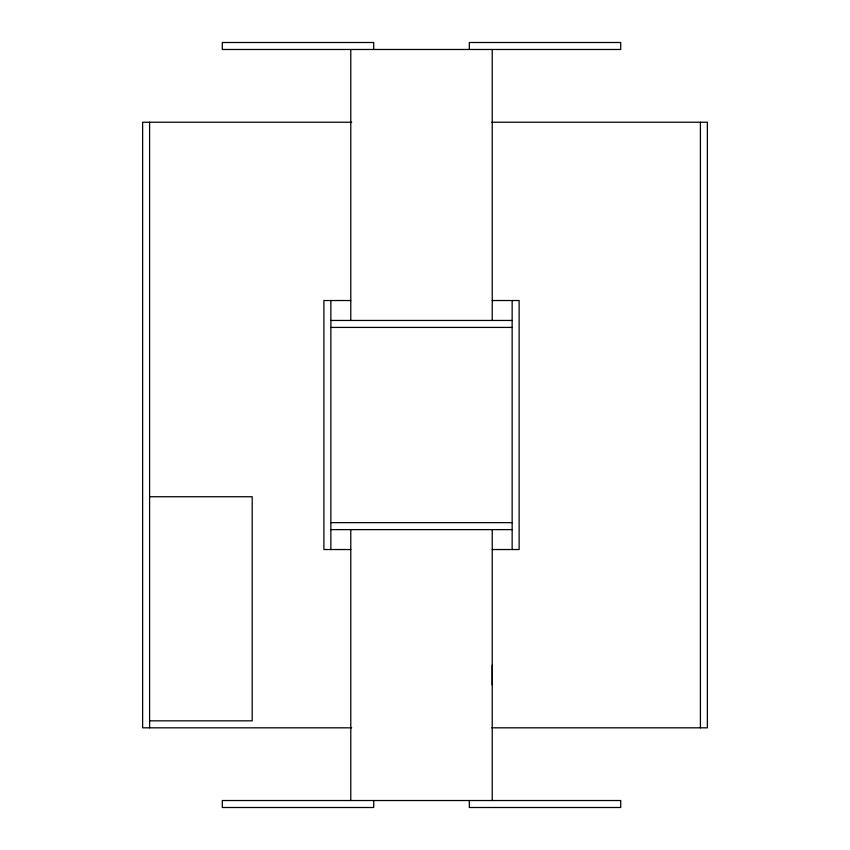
<?xml version="1.0" encoding="UTF-8"?>
<svg xmlns="http://www.w3.org/2000/svg" width="850" height="850" viewBox="0 0 850 850"><rect width="100%" height="100%" fill="white"/><g stroke="black" fill="none" stroke-linecap="round" stroke-linejoin="round"><path stroke-width="1.27" d="M351.688 122.241L142.63 122.241L142.63 727.823L351.688 727.823M491.884 122.241L707.37 122.241L707.37 727.823L491.884 727.823M350.784 300.528L323.892 300.528L323.892 549.536L350.784 549.536M492.235 300.528L519.127 300.528L519.127 549.536L492.235 549.536M330.862 320.45L512.146 320.45M330.862 327.42L512.146 327.42M149.6 496.74L252.195 496.74L252.195 720.843L149.6 720.843M330.862 522.644L512.146 522.644M330.862 529.614L512.146 529.614M700.4 122.241L700.4 727.823M512.146 300.528L512.146 549.536M492.235 49.47L492.235 320.45M492.235 529.614L492.235 800.583M492.214 665.072L492.203 684.994M469.328 49.47L469.328 42.5L620.713 42.5L620.713 49.47L222.307 49.47L222.307 42.5L373.703 42.5L373.703 49.47M469.328 800.53L469.328 807.5L620.713 807.5L620.713 800.53L222.307 800.53L222.307 807.5L373.703 807.5L373.703 800.53M350.784 49.534L350.784 320.45M350.784 529.614L350.784 800.53M330.862 300.528L330.862 549.536M149.6 122.241L149.6 727.823"/></g></svg>
